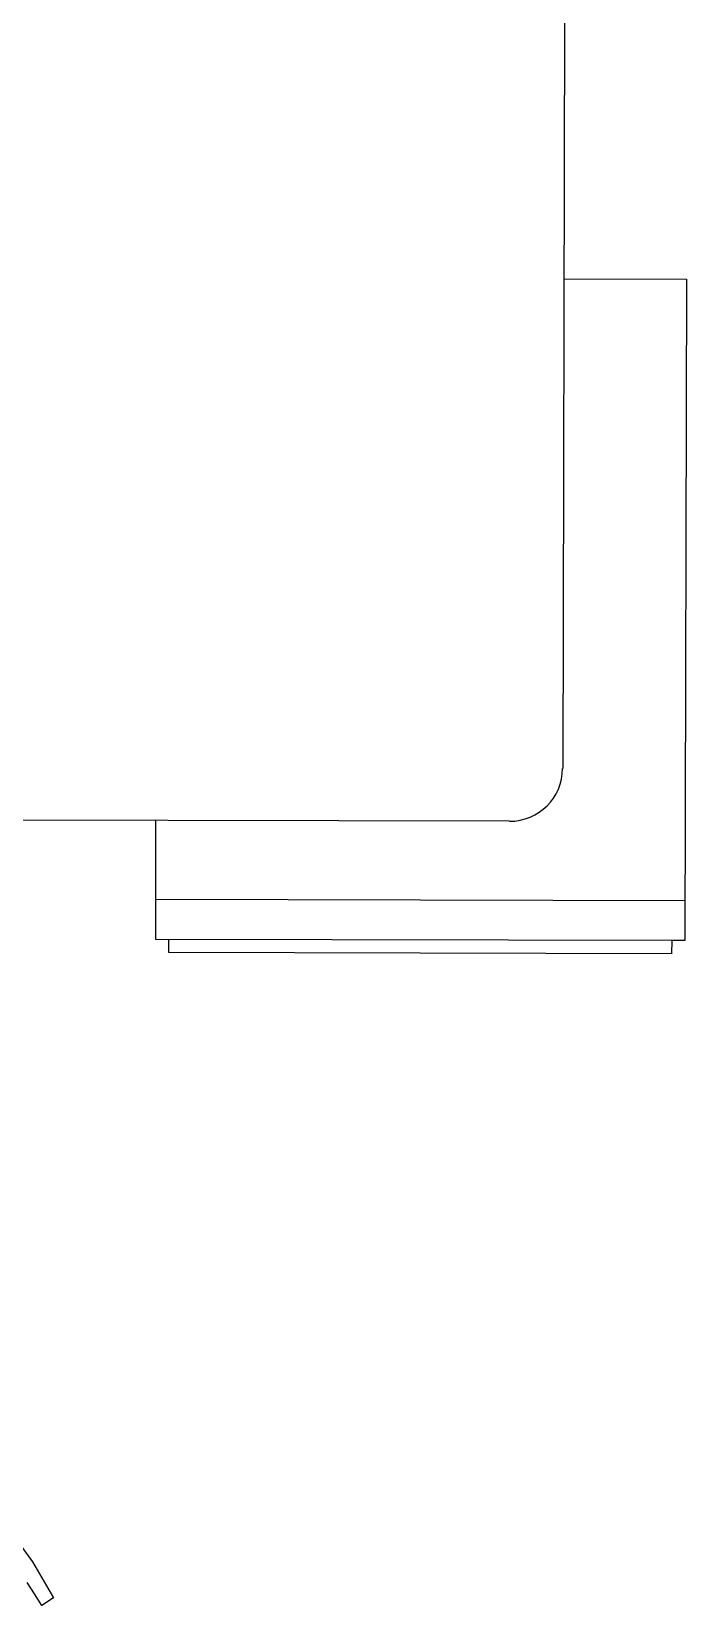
# Paper-space layout 'office1 floor1' of a CAD drawing. Header units: inches. Extents: x 0.3 to 10.8, y 1.4 to 4.2.
# Drawn here: x 7.4889 to 7.5917, y 3.7786 to 4.0255 of the extents above; entities that cross this region are included whole.
import ezdxf

# ---------------------------------------------------------------- set-up
doc = ezdxf.new("R2010")
doc.units = ezdxf.units.IN
doc.header["$MEASUREMENT"] = 0
doc.layers.get('0').update_dxf_attribs({"lineweight": 0})

psp = doc.layouts.new('office1 floor1')

# ---------------------------------------------------------------- linework, layer by layer
at = {"color": 7, "linetype": 'ByBlock', "lineweight": -2}
for p, q in [((7.57253, 4.02725), (7.57225, 3.90991)), ((7.57243, 3.98673), (7.59168, 3.98668)), ((7.59168, 3.98668), (7.59143, 3.8829)), ((7.56392, 3.90163), (7.24844, 3.9024)), ((7.5084, 3.8831), (7.50845, 3.90177)), ((7.59144, 3.88913), (7.50842, 3.88933)), ((7.59143, 3.8829), (7.5084, 3.8831)), ((7.51047, 3.88102), (7.51048, 3.8831)), ((7.58935, 3.88291), (7.58934, 3.88083)), ((7.59143, 3.8829), (7.58935, 3.88291)), ((7.58934, 3.88083), (7.51047, 3.88102)), ((7.48527, 3.79074), (7.4891, 3.78544)), ((7.4891, 3.78544), (7.49239, 3.77977)), ((7.48937, 3.78042), (7.48823, 3.78218)), ((7.49056, 3.77859), (7.48937, 3.78042)), ((7.49239, 3.77977), (7.49056, 3.77859))]:
    psp.add_line(p, q, dxfattribs=at)
psp.add_arc((7.56394, 3.90993), 0.0083, 269.8612, 359.8612, dxfattribs=at)

doc.saveas('drawing.dxf')
